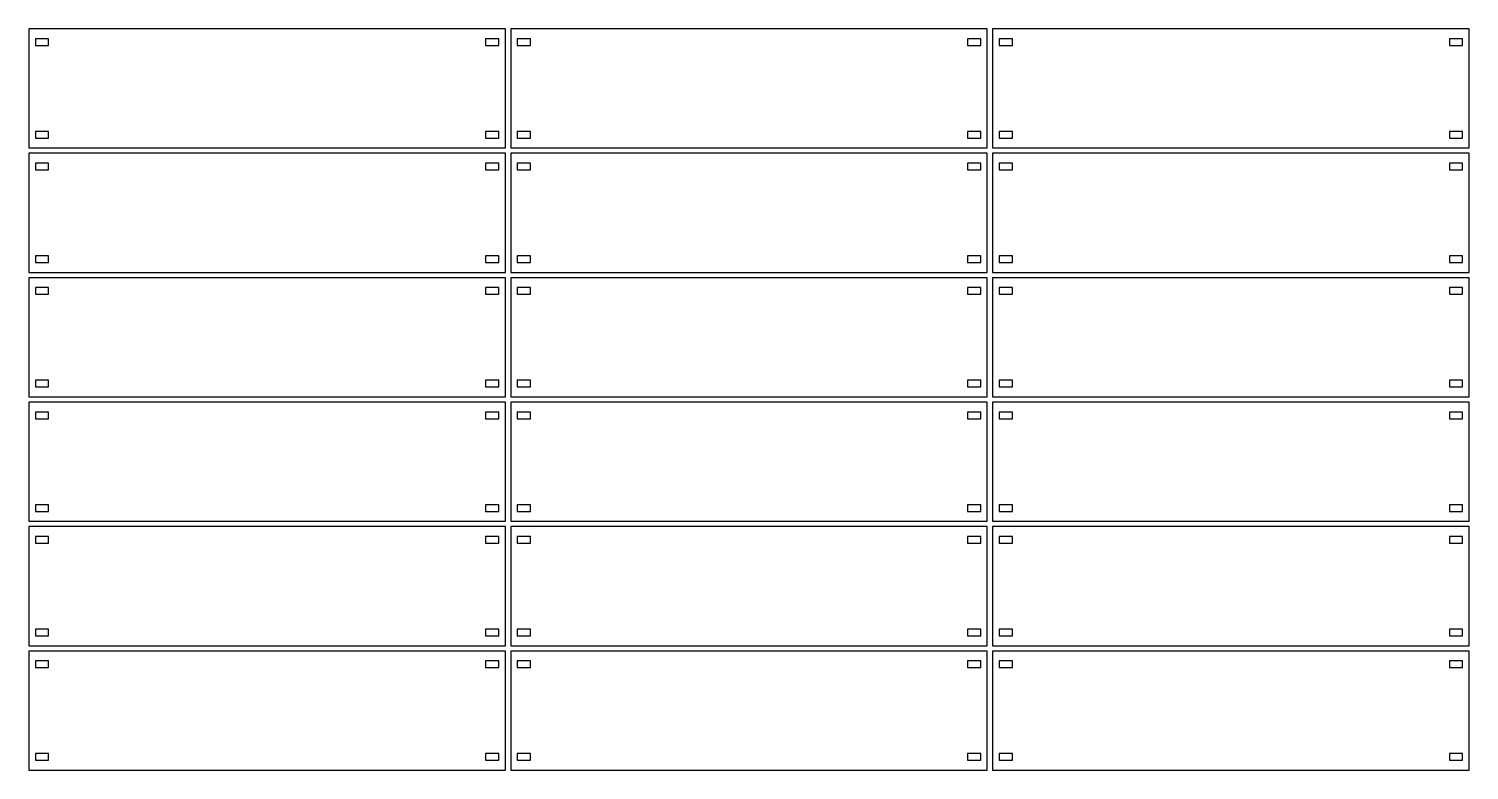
# Model space of a CAD drawing. Header units: millimetres. Extents: x 2 to 546, y 2 to 282.
import ezdxf

# ---------------------------------------------------------------- set-up
doc = ezdxf.new("R2010")
doc.units = ezdxf.units.MM
doc.layers.add('Cutting', color=4, linetype='Continuous')
doc.layers.add('Hole', color=1, linetype='Continuous')

msp = doc.modelspace()

# ---------------------------------------------------------------- linework, layer by layer
at = {"layer": 'Cutting'}
for points in [[(2, 237), (182, 237), (182, 282), (2, 282), (2, 237)], [(184, 237), (364, 237), (364, 282), (184, 282), (184, 237)], [(366, 237), (546, 237), (546, 282), (366, 282), (366, 237)], [(2, 190), (182, 190), (182, 235), (2, 235), (2, 190)], [(184, 190), (364, 190), (364, 235), (184, 235), (184, 190)], [(366, 190), (546, 190), (546, 235), (366, 235), (366, 190)], [(2, 143), (182, 143), (182, 188), (2, 188), (2, 143)], [(184, 143), (364, 143), (364, 188), (184, 188), (184, 143)], [(366, 143), (546, 143), (546, 188), (366, 188), (366, 143)], [(2, 96), (182, 96), (182, 141), (2, 141), (2, 96)], [(184, 96), (364, 96), (364, 141), (184, 141), (184, 96)], [(366, 96), (546, 96), (546, 141), (366, 141), (366, 96)], [(2, 49), (182, 49), (182, 94), (2, 94), (2, 49)], [(184, 49), (364, 49), (364, 94), (184, 94), (184, 49)], [(366, 49), (546, 49), (546, 94), (366, 94), (366, 49)], [(2, 2), (182, 2), (182, 47), (2, 47), (2, 2)], [(184, 2), (364, 2), (364, 47), (184, 47), (184, 2)], [(366, 2), (546, 2), (546, 47), (366, 47), (366, 2)]]:
    msp.add_lwpolyline(points, close=True, dxfattribs=at)
at = {"layer": 'Hole'}
for points in [[(4.5, 275.75), (9.5, 275.75), (9.5, 278.25), (4.5, 278.25), (4.5, 275.75)], [(174.5, 275.75), (179.5, 275.75), (179.5, 278.25), (174.5, 278.25), (174.5, 275.75)], [(186.5, 275.75), (191.5, 275.75), (191.5, 278.25), (186.5, 278.25), (186.5, 275.75)], [(356.5, 275.75), (361.5, 275.75), (361.5, 278.25), (356.5, 278.25), (356.5, 275.75)], [(368.5, 275.75), (373.5, 275.75), (373.5, 278.25), (368.5, 278.25), (368.5, 275.75)], [(538.5, 275.75), (543.5, 275.75), (543.5, 278.25), (538.5, 278.25), (538.5, 275.75)], [(4.5, 240.75), (9.5, 240.75), (9.5, 243.25), (4.5, 243.25), (4.5, 240.75)], [(174.5, 240.75), (179.5, 240.75), (179.5, 243.25), (174.5, 243.25), (174.5, 240.75)], [(186.5, 240.75), (191.5, 240.75), (191.5, 243.25), (186.5, 243.25), (186.5, 240.75)], [(356.5, 240.75), (361.5, 240.75), (361.5, 243.25), (356.5, 243.25), (356.5, 240.75)], [(368.5, 240.75), (373.5, 240.75), (373.5, 243.25), (368.5, 243.25), (368.5, 240.75)], [(538.5, 240.75), (543.5, 240.75), (543.5, 243.25), (538.5, 243.25), (538.5, 240.75)], [(4.5, 228.75), (9.5, 228.75), (9.5, 231.25), (4.5, 231.25), (4.5, 228.75)], [(174.5, 228.75), (179.5, 228.75), (179.5, 231.25), (174.5, 231.25), (174.5, 228.75)], [(186.5, 228.75), (191.5, 228.75), (191.5, 231.25), (186.5, 231.25), (186.5, 228.75)], [(356.5, 228.75), (361.5, 228.75), (361.5, 231.25), (356.5, 231.25), (356.5, 228.75)], [(368.5, 228.75), (373.5, 228.75), (373.5, 231.25), (368.5, 231.25), (368.5, 228.75)], [(538.5, 228.75), (543.5, 228.75), (543.5, 231.25), (538.5, 231.25), (538.5, 228.75)], [(4.5, 193.75), (9.5, 193.75), (9.5, 196.25), (4.5, 196.25), (4.5, 193.75)], [(174.5, 193.75), (179.5, 193.75), (179.5, 196.25), (174.5, 196.25), (174.5, 193.75)], [(186.5, 193.75), (191.5, 193.75), (191.5, 196.25), (186.5, 196.25), (186.5, 193.75)], [(356.5, 193.75), (361.5, 193.75), (361.5, 196.25), (356.5, 196.25), (356.5, 193.75)], [(368.5, 193.75), (373.5, 193.75), (373.5, 196.25), (368.5, 196.25), (368.5, 193.75)], [(538.5, 193.75), (543.5, 193.75), (543.5, 196.25), (538.5, 196.25), (538.5, 193.75)], [(4.5, 181.75), (9.5, 181.75), (9.5, 184.25), (4.5, 184.25), (4.5, 181.75)], [(174.5, 181.75), (179.5, 181.75), (179.5, 184.25), (174.5, 184.25), (174.5, 181.75)], [(186.5, 181.75), (191.5, 181.75), (191.5, 184.25), (186.5, 184.25), (186.5, 181.75)], [(356.5, 181.75), (361.5, 181.75), (361.5, 184.25), (356.5, 184.25), (356.5, 181.75)], [(368.5, 181.75), (373.5, 181.75), (373.5, 184.25), (368.5, 184.25), (368.5, 181.75)], [(538.5, 181.75), (543.5, 181.75), (543.5, 184.25), (538.5, 184.25), (538.5, 181.75)], [(4.5, 146.75), (9.5, 146.75), (9.5, 149.25), (4.5, 149.25), (4.5, 146.75)], [(174.5, 146.75), (179.5, 146.75), (179.5, 149.25), (174.5, 149.25), (174.5, 146.75)], [(186.5, 146.75), (191.5, 146.75), (191.5, 149.25), (186.5, 149.25), (186.5, 146.75)], [(356.5, 146.75), (361.5, 146.75), (361.5, 149.25), (356.5, 149.25), (356.5, 146.75)], [(368.5, 146.75), (373.5, 146.75), (373.5, 149.25), (368.5, 149.25), (368.5, 146.75)], [(538.5, 146.75), (543.5, 146.75), (543.5, 149.25), (538.5, 149.25), (538.5, 146.75)], [(4.5, 134.75), (9.5, 134.75), (9.5, 137.25), (4.5, 137.25), (4.5, 134.75)], [(174.5, 134.75), (179.5, 134.75), (179.5, 137.25), (174.5, 137.25), (174.5, 134.75)], [(186.5, 134.75), (191.5, 134.75), (191.5, 137.25), (186.5, 137.25), (186.5, 134.75)], [(356.5, 134.75), (361.5, 134.75), (361.5, 137.25), (356.5, 137.25), (356.5, 134.75)], [(368.5, 134.75), (373.5, 134.75), (373.5, 137.25), (368.5, 137.25), (368.5, 134.75)], [(538.5, 134.75), (543.5, 134.75), (543.5, 137.25), (538.5, 137.25), (538.5, 134.75)], [(4.5, 99.75), (9.5, 99.75), (9.5, 102.25), (4.5, 102.25), (4.5, 99.75)], [(174.5, 99.75), (179.5, 99.75), (179.5, 102.25), (174.5, 102.25), (174.5, 99.75)], [(186.5, 99.75), (191.5, 99.75), (191.5, 102.25), (186.5, 102.25), (186.5, 99.75)], [(356.5, 99.75), (361.5, 99.75), (361.5, 102.25), (356.5, 102.25), (356.5, 99.75)], [(368.5, 99.75), (373.5, 99.75), (373.5, 102.25), (368.5, 102.25), (368.5, 99.75)], [(538.5, 99.75), (543.5, 99.75), (543.5, 102.25), (538.5, 102.25), (538.5, 99.75)], [(4.5, 87.75), (9.5, 87.75), (9.5, 90.25), (4.5, 90.25), (4.5, 87.75)], [(174.5, 87.75), (179.5, 87.75), (179.5, 90.25), (174.5, 90.25), (174.5, 87.75)], [(186.5, 87.75), (191.5, 87.75), (191.5, 90.25), (186.5, 90.25), (186.5, 87.75)], [(356.5, 87.75), (361.5, 87.75), (361.5, 90.25), (356.5, 90.25), (356.5, 87.75)], [(368.5, 87.75), (373.5, 87.75), (373.5, 90.25), (368.5, 90.25), (368.5, 87.75)], [(538.5, 87.75), (543.5, 87.75), (543.5, 90.25), (538.5, 90.25), (538.5, 87.75)], [(4.5, 52.75), (9.5, 52.75), (9.5, 55.25), (4.5, 55.25), (4.5, 52.75)], [(174.5, 52.75), (179.5, 52.75), (179.5, 55.25), (174.5, 55.25), (174.5, 52.75)], [(186.5, 52.75), (191.5, 52.75), (191.5, 55.25), (186.5, 55.25), (186.5, 52.75)], [(356.5, 52.75), (361.5, 52.75), (361.5, 55.25), (356.5, 55.25), (356.5, 52.75)], [(368.5, 52.75), (373.5, 52.75), (373.5, 55.25), (368.5, 55.25), (368.5, 52.75)], [(538.5, 52.75), (543.5, 52.75), (543.5, 55.25), (538.5, 55.25), (538.5, 52.75)], [(4.5, 40.75), (9.5, 40.75), (9.5, 43.25), (4.5, 43.25), (4.5, 40.75)], [(174.5, 40.75), (179.5, 40.75), (179.5, 43.25), (174.5, 43.25), (174.5, 40.75)], [(186.5, 40.75), (191.5, 40.75), (191.5, 43.25), (186.5, 43.25), (186.5, 40.75)], [(356.5, 40.75), (361.5, 40.75), (361.5, 43.25), (356.5, 43.25), (356.5, 40.75)], [(368.5, 40.75), (373.5, 40.75), (373.5, 43.25), (368.5, 43.25), (368.5, 40.75)], [(538.5, 40.75), (543.5, 40.75), (543.5, 43.25), (538.5, 43.25), (538.5, 40.75)], [(4.5, 5.75), (9.5, 5.75), (9.5, 8.25), (4.5, 8.25), (4.5, 5.75)], [(174.5, 5.75), (179.5, 5.75), (179.5, 8.25), (174.5, 8.25), (174.5, 5.75)], [(186.5, 5.75), (191.5, 5.75), (191.5, 8.25), (186.5, 8.25), (186.5, 5.75)], [(356.5, 5.75), (361.5, 5.75), (361.5, 8.25), (356.5, 8.25), (356.5, 5.75)], [(368.5, 5.75), (373.5, 5.75), (373.5, 8.25), (368.5, 8.25), (368.5, 5.75)], [(538.5, 5.75), (543.5, 5.75), (543.5, 8.25), (538.5, 8.25), (538.5, 5.75)]]:
    msp.add_lwpolyline(points, close=True, dxfattribs=at)

doc.saveas('drawing.dxf')
